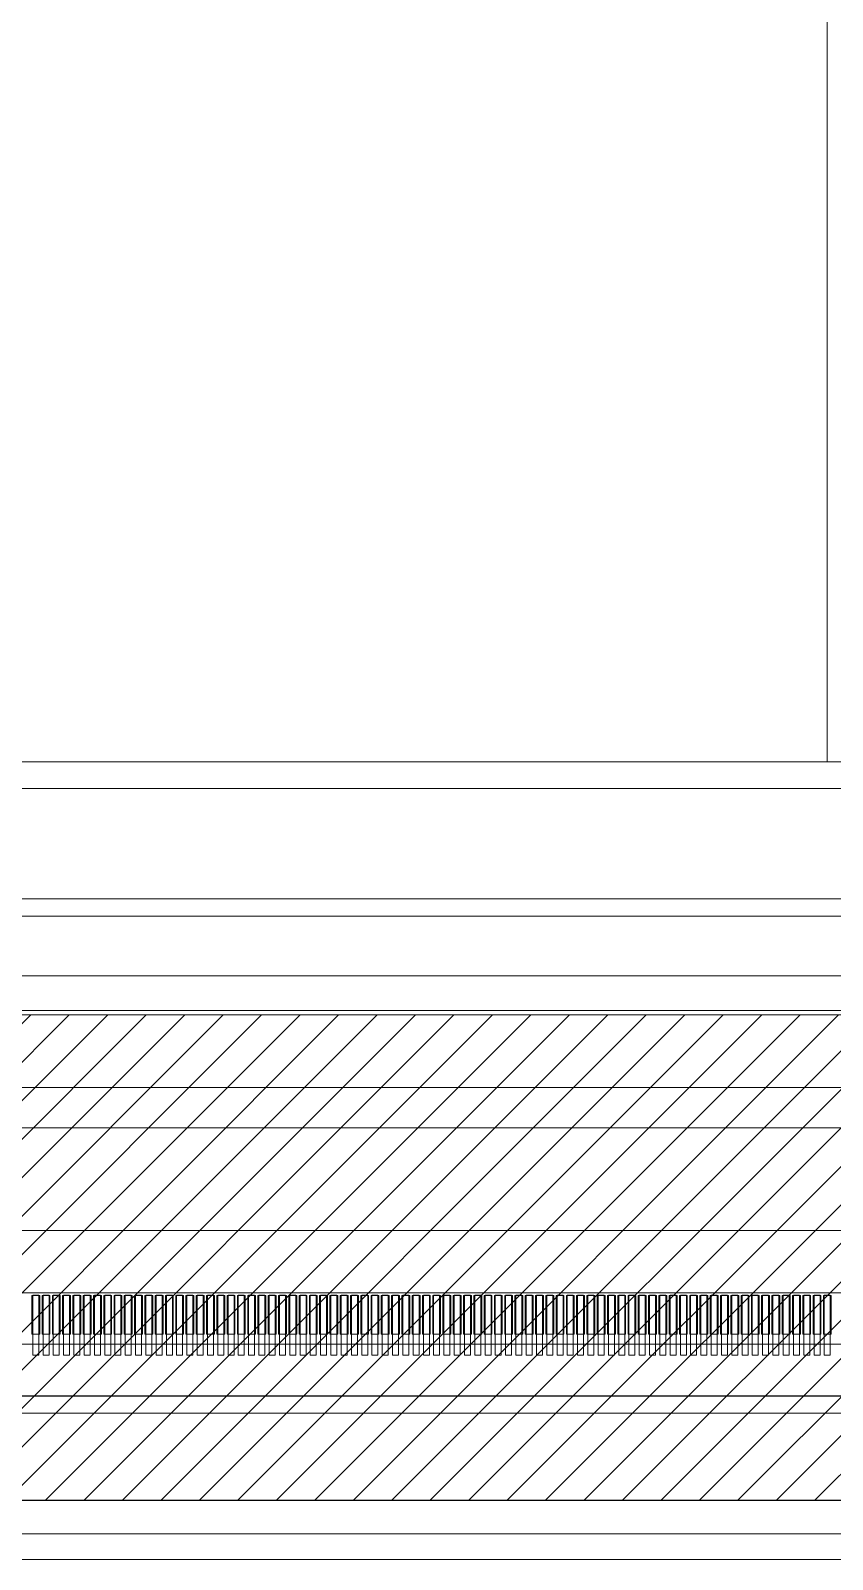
# Model space of a CAD drawing. Header units: millimetres. Extents: x 964 to 1969, y -17351 to -16641.
# Drawn here: x 1346.41 to 1355.77, y -17071.72 to -17053.87 of the extents above; entities that cross this region are included whole.
import ezdxf

# ---------------------------------------------------------------- set-up
doc = ezdxf.new("R2010")
doc.units = ezdxf.units.MM
doc.linetypes.add('CENTER', pattern=[50.8, 31.75, -6.35, 6.35, -6.35])
doc.layers.get('0').update_dxf_attribs({"lineweight": 20})
for name, color, linetype, lineweight in [('aa.drawing', 8, 'Continuous', 100), ('chip_btm.drawing', 9, 'Continuous', 100), ('chip_top.drawing', 3, 'Continuous', 100), ('DIM（标注）', 3, 'Continuous', 9), ('dummy.drawing', 7, 'Continuous', 100), ('epin', 13, 'Continuous', 9), ('GE.drawing', 6, 'Continuous', 100), ('GE_MASK.drawing', 5, 'Continuous', 100), ('L245.P200', 19, 'Continuous', 100), ('胶框', 7, 'Continuous', 18)]:
    doc.layers.add(name, color=color, linetype=linetype, lineweight=lineweight)

# ---------------------------------------------------------------- blocks, each defined once
blk = doc.blocks.new('afwe322323f')
at = {"color": 7}
blk.add_lwpolyline([(171.81, 1148.744), (171.81, 1049.904), (171.31, 1049.904), (171.31, 1046.904), (171.81, 1046.904), (171.81, 1024.904), (171.31, 1024.904), (171.31, 1021.904), (171.81, 1021.904), (171.81, 1002.904), (171.31, 1002.904), (171.31, 999.904), (171.81, 999.904), (171.81, 977.918), (177.49, 977.918), (177.49, 975.864), (182.49, 975.864), (182.49, 977.918), (187.49, 977.918), (187.49, 975.864), (192.49, 975.864), (192.49, 977.918), (289.29, 977.918)], dxfattribs=at)
blk.add_lwpolyline([(309.47, 1197.894), (172.31, 1197.894), (172.31, 978.618), (309.47, 978.618)], close=True, dxfattribs=at)
at = {"layer": '胶框', "lineweight": 0}
for p, q in [((172.31, 978.618), (309.47, 978.618)), ((222.121, 972.813), (259.66, 972.813))]:
    blk.add_line(p, q, dxfattribs=at)
blk = doc.blocks.new('afww2323f2f')
at = {"color": 6}
for p, q in [((1183.18, 119.591), (1145.811, 119.591)), ((1183.151, 119.391), (1145.841, 119.391))]:
    blk.add_line(p, q, dxfattribs=at)
blk = doc.blocks.new('fwe23232f')
at = {"color": 7}
blk.add_line((1060.969, 233.271), (1196.829, 233.271), dxfattribs=at)
blk = doc.blocks.new('*u919')
at = {"color": 2, "lineweight": 5}
for points in [[(-11.725, 0.349), (-11.795, 0.349), (-11.795, -0.351), (-11.725, -0.351)], [(-11.605, 0.349), (-11.675, 0.349), (-11.675, -0.351), (-11.605, -0.351)], [(-11.485, 0.349), (-11.555, 0.349), (-11.555, -0.351), (-11.485, -0.351)], [(-11.365, 0.349), (-11.435, 0.349), (-11.435, -0.351), (-11.365, -0.351)], [(-11.245, 0.349), (-11.315, 0.349), (-11.315, -0.351), (-11.245, -0.351)], [(-11.125, 0.349), (-11.195, 0.349), (-11.195, -0.351), (-11.125, -0.351)], [(-11.005, 0.349), (-11.075, 0.349), (-11.075, -0.351), (-11.005, -0.351)], [(-10.885, 0.349), (-10.955, 0.349), (-10.955, -0.351), (-10.885, -0.351)], [(-10.765, 0.349), (-10.835, 0.349), (-10.835, -0.351), (-10.765, -0.351)], [(-10.645, 0.349), (-10.715, 0.349), (-10.715, -0.351), (-10.645, -0.351)], [(-10.525, 0.349), (-10.595, 0.349), (-10.595, -0.351), (-10.525, -0.351)], [(-10.405, 0.349), (-10.475, 0.349), (-10.475, -0.351), (-10.405, -0.351)], [(-10.285, 0.349), (-10.355, 0.349), (-10.355, -0.351), (-10.285, -0.351)], [(-10.165, 0.349), (-10.235, 0.349), (-10.235, -0.351), (-10.165, -0.351)], [(-10.045, 0.349), (-10.115, 0.349), (-10.115, -0.351), (-10.045, -0.351)], [(-9.925, 0.349), (-9.995, 0.349), (-9.995, -0.351), (-9.925, -0.351)], [(-9.805, 0.349), (-9.875, 0.349), (-9.875, -0.351), (-9.805, -0.351)], [(-9.685, 0.349), (-9.755, 0.349), (-9.755, -0.351), (-9.685, -0.351)], [(-9.565, 0.349), (-9.635, 0.349), (-9.635, -0.351), (-9.565, -0.351)], [(-9.445, 0.349), (-9.515, 0.349), (-9.515, -0.351), (-9.445, -0.351)], [(-9.325, 0.349), (-9.395, 0.349), (-9.395, -0.351), (-9.325, -0.351)], [(-9.205, 0.349), (-9.275, 0.349), (-9.275, -0.351), (-9.205, -0.351)], [(-9.085, 0.349), (-9.155, 0.349), (-9.155, -0.351), (-9.085, -0.351)], [(-8.965, 0.349), (-9.035, 0.349), (-9.035, -0.351), (-8.965, -0.351)], [(-8.845, 0.349), (-8.915, 0.349), (-8.915, -0.351), (-8.845, -0.351)], [(-8.725, 0.349), (-8.795, 0.349), (-8.795, -0.351), (-8.725, -0.351)], [(-8.605, 0.349), (-8.675, 0.349), (-8.675, -0.351), (-8.605, -0.351)], [(-8.485, 0.349), (-8.555, 0.349), (-8.555, -0.351), (-8.485, -0.351)], [(-8.365, 0.349), (-8.435, 0.349), (-8.435, -0.351), (-8.365, -0.351)], [(-8.245, 0.349), (-8.315, 0.349), (-8.315, -0.351), (-8.245, -0.351)], [(-8.125, 0.349), (-8.195, 0.349), (-8.195, -0.351), (-8.125, -0.351)], [(-8.005, 0.349), (-8.075, 0.349), (-8.075, -0.351), (-8.005, -0.351)], [(-7.885, 0.349), (-7.955, 0.349), (-7.955, -0.351), (-7.885, -0.351)], [(-7.765, 0.349), (-7.835, 0.349), (-7.835, -0.351), (-7.765, -0.351)], [(-7.645, 0.349), (-7.715, 0.349), (-7.715, -0.351), (-7.645, -0.351)], [(-7.525, 0.349), (-7.595, 0.349), (-7.595, -0.351), (-7.525, -0.351)], [(-7.405, 0.349), (-7.475, 0.349), (-7.475, -0.351), (-7.405, -0.351)], [(-7.285, 0.349), (-7.355, 0.349), (-7.355, -0.351), (-7.285, -0.351)], [(-7.165, 0.349), (-7.235, 0.349), (-7.235, -0.351), (-7.165, -0.351)], [(-7.045, 0.349), (-7.115, 0.349), (-7.115, -0.351), (-7.045, -0.351)], [(-6.925, 0.349), (-6.995, 0.349), (-6.995, -0.351), (-6.925, -0.351)], [(-6.805, 0.349), (-6.875, 0.349), (-6.875, -0.351), (-6.805, -0.351)], [(-6.685, 0.349), (-6.755, 0.349), (-6.755, -0.351), (-6.685, -0.351)], [(-6.565, 0.349), (-6.635, 0.349), (-6.635, -0.351), (-6.565, -0.351)], [(-6.445, 0.349), (-6.515, 0.349), (-6.515, -0.351), (-6.445, -0.351)], [(-6.325, 0.349), (-6.395, 0.349), (-6.395, -0.351), (-6.325, -0.351)], [(-6.205, 0.349), (-6.275, 0.349), (-6.275, -0.351), (-6.205, -0.351)], [(-6.085, 0.349), (-6.155, 0.349), (-6.155, -0.351), (-6.085, -0.351)], [(-5.965, 0.349), (-6.035, 0.349), (-6.035, -0.351), (-5.965, -0.351)], [(-5.845, 0.349), (-5.915, 0.349), (-5.915, -0.351), (-5.845, -0.351)], [(-5.725, 0.349), (-5.795, 0.349), (-5.795, -0.351), (-5.725, -0.351)], [(-5.605, 0.349), (-5.675, 0.349), (-5.675, -0.351), (-5.605, -0.351)], [(-5.485, 0.349), (-5.555, 0.349), (-5.555, -0.351), (-5.485, -0.351)], [(-5.365, 0.349), (-5.435, 0.349), (-5.435, -0.351), (-5.365, -0.351)], [(-5.245, 0.349), (-5.315, 0.349), (-5.315, -0.351), (-5.245, -0.351)], [(-5.125, 0.349), (-5.195, 0.349), (-5.195, -0.351), (-5.125, -0.351)], [(-5.005, 0.349), (-5.075, 0.349), (-5.075, -0.351), (-5.005, -0.351)], [(-4.885, 0.349), (-4.955, 0.349), (-4.955, -0.351), (-4.885, -0.351)], [(-4.765, 0.349), (-4.835, 0.349), (-4.835, -0.351), (-4.765, -0.351)], [(-4.645, 0.349), (-4.715, 0.349), (-4.715, -0.351), (-4.645, -0.351)], [(-4.525, 0.349), (-4.595, 0.349), (-4.595, -0.351), (-4.525, -0.351)], [(-4.405, 0.349), (-4.475, 0.349), (-4.475, -0.351), (-4.405, -0.351)], [(-4.285, 0.349), (-4.355, 0.349), (-4.355, -0.351), (-4.285, -0.351)], [(-4.165, 0.349), (-4.235, 0.349), (-4.235, -0.351), (-4.165, -0.351)], [(-4.045, 0.349), (-4.115, 0.349), (-4.115, -0.351), (-4.045, -0.351)], [(-3.925, 0.349), (-3.995, 0.349), (-3.995, -0.351), (-3.925, -0.351)], [(-3.805, 0.349), (-3.875, 0.349), (-3.875, -0.351), (-3.805, -0.351)], [(-3.685, 0.349), (-3.755, 0.349), (-3.755, -0.351), (-3.685, -0.351)], [(-3.565, 0.349), (-3.635, 0.349), (-3.635, -0.351), (-3.565, -0.351)], [(-3.445, 0.349), (-3.515, 0.349), (-3.515, -0.351), (-3.445, -0.351)], [(-3.325, 0.349), (-3.395, 0.349), (-3.395, -0.351), (-3.325, -0.351)], [(-3.205, 0.349), (-3.275, 0.349), (-3.275, -0.351), (-3.205, -0.351)], [(-3.085, 0.349), (-3.155, 0.349), (-3.155, -0.351), (-3.085, -0.351)], [(-2.965, 0.349), (-3.035, 0.349), (-3.035, -0.351), (-2.965, -0.351)], [(-2.845, 0.349), (-2.915, 0.349), (-2.915, -0.351), (-2.845, -0.351)], [(-2.725, 0.349), (-2.795, 0.349), (-2.795, -0.351), (-2.725, -0.351)], [(-2.605, 0.349), (-2.675, 0.349), (-2.675, -0.351), (-2.605, -0.351)], [(-2.485, 0.349), (-2.555, 0.349), (-2.555, -0.351), (-2.485, -0.351)]]:
    blk.add_lwpolyline(points, close=True, dxfattribs=at)

msp = doc.modelspace()

# ---------------------------------------------------------------- hatches: boundary and pattern name
at = {"lineweight": 5}
h = msp.add_hatch(dxfattribs=at)
h.set_pattern_fill('ANSI31', color=5, scale=0.1)
h.set_pattern_definition([(45, (-476.60505, -815.6198), (-0.224506403, 0.224506403), [])])
h.paths.add_polyline_path([(1425.893, -16843.234), (1285.533, -16843.234), (1285.533, -17070.194), (1319.751, -17070.194), (1320.586, -17071.029), (1372.837, -17071.029), (1373.672, -17070.194), (1425.893, -17070.194)])
h.paths.add_polyline_path([(1287.163, -17065.364), (1287.163, -16844.864), (1424.263, -16844.864), (1424.263, -17065.364)], flags=16)

# ---------------------------------------------------------------- linework, layer by layer
at = {"color": 8}
msp.add_lwpolyline([(1286.713, -17071.722), (1424.713, -17071.722, 0.414214), (1429.713, -17066.722), (1429.713, -16841.522, 0.414214), (1424.713, -16836.522), (1286.713, -16836.522, 0.414214), (1281.713, -16841.522), (1281.713, -17066.722, 0.414214)], format="xyb", close=True, dxfattribs=at)
at = {"color": 7, "true_color": 0xffffff}
msp.add_lwpolyline([(1429.413, -16842.852), (1429.413, -16841.522, 0.414214), (1424.713, -16836.822), (1286.713, -16836.822, 0.414214), (1282.013, -16841.522), (1282.013, -17066.722, 0.414214), (1286.713, -17071.422), (1424.713, -17071.422, 0.414214), (1429.413, -17066.722), (1429.413, -16848.852, -0.414214), (1429.913, -16848.352), (1433.913, -16848.352, 0.414214), (1434.413, -16847.852), (1434.413, -16843.852, 0.414214), (1433.913, -16843.352), (1429.913, -16843.352, -0.414214)], format="xyb", close=True, dxfattribs=at)
at = {"color": 5, "lineweight": 5}
msp.add_lwpolyline([(1319.751, -17070.194), (1285.533, -17070.194), (1285.533, -16843.234), (1425.893, -16843.234), (1425.893, -17070.194), (1373.672, -17070.194), (1372.837, -17071.029), (1320.586, -17071.029), (1319.751, -17070.194)], dxfattribs=at)
msp.add_lwpolyline([(1287.163, -16844.864), (1424.263, -16844.864), (1424.263, -17065.364), (1287.163, -17065.364)], close=True, dxfattribs=at)
at = {"color": 2, "lineweight": 5}
msp.add_lwpolyline([(1287.213, -16844.914), (1424.213, -16844.914), (1424.213, -17065.314), (1287.213, -17065.314)], close=True, dxfattribs=at)
at = {"color": 251, "true_color": 0x636466}
msp.add_lwpolyline([(1287.713, -17062.722), (1423.713, -17062.722), (1423.713, -16845.522), (1287.713, -16845.522)], close=True, dxfattribs=at)
at = {"color": 30, "lineweight": 5}
msp.add_lwpolyline([(1338.748, -17071.034), (1372.678, -17071.034, 0.414214), (1372.978, -17070.734), (1372.978, -17068.81, 0.414214), (1372.778, -17068.61), (1338.648, -17068.61, 0.414214), (1338.448, -17068.81), (1338.448, -17070.734, 0.414214)], format="xyb", close=True, dxfattribs=at)
at = {"layer": 'aa.drawing', "color": 1, "linetype": 'CENTER', "lineweight": 5, "ltscale": 0.54144}
msp.add_line((1355.713, -17062.41), (1355.713, -16845.834), dxfattribs=at)
at = {"layer": 'aa.drawing', "color": 1, "linetype": 'Continuous', "lineweight": 5}
msp.add_lwpolyline([(1288.033, -17062.41), (1423.393, -17062.41), (1423.393, -16845.834), (1288.033, -16845.834)], close=True, dxfattribs=at)
at = {"layer": 'chip_btm.drawing', "color": 4, "linetype": 'Continuous', "lineweight": 5}
msp.add_lwpolyline([(1286.233, -17069.21), (1425.193, -17069.21), (1425.193, -16844.034), (1286.233, -16844.034)], close=True, dxfattribs=at)
at = {"layer": 'chip_top.drawing', "color": 125, "linetype": 'Continuous', "lineweight": 5}
msp.add_lwpolyline([(1286.233, -17066.21), (1425.193, -17066.21), (1425.193, -16844.034), (1286.233, -16844.034)], close=True, dxfattribs=at)
msp.add_lwpolyline([(1286.233, -17066.21), (1425.193, -17066.21), (1425.193, -16844.034), (1286.233, -16844.034)], close=True, dxfattribs=at)
at = {"layer": 'chip_top.drawing', "color": 4, "linetype": 'Continuous', "lineweight": 5}
msp.add_lwpolyline([(1286.233, -17066.21), (1425.193, -17066.21), (1425.193, -16844.034), (1286.233, -16844.034)], close=True, dxfattribs=at)
at = {"layer": 'dummy.drawing', "color": 2, "linetype": 'Continuous', "lineweight": 5}
for points in [[(1346.428, -17069.09), (1346.518, -17069.09), (1346.518, -17068.64), (1346.428, -17068.64)], [(1346.548, -17069.09), (1346.638, -17069.09), (1346.638, -17068.64), (1346.548, -17068.64)], [(1346.668, -17069.09), (1346.758, -17069.09), (1346.758, -17068.64), (1346.668, -17068.64)], [(1346.788, -17069.09), (1346.878, -17069.09), (1346.878, -17068.64), (1346.788, -17068.64)], [(1346.908, -17069.09), (1346.998, -17069.09), (1346.998, -17068.64), (1346.908, -17068.64)], [(1347.028, -17069.09), (1347.118, -17069.09), (1347.118, -17068.64), (1347.028, -17068.64)], [(1347.148, -17069.09), (1347.238, -17069.09), (1347.238, -17068.64), (1347.148, -17068.64)], [(1347.268, -17069.09), (1347.358, -17069.09), (1347.358, -17068.64), (1347.268, -17068.64)], [(1347.388, -17069.09), (1347.478, -17069.09), (1347.478, -17068.64), (1347.388, -17068.64)], [(1347.508, -17069.09), (1347.598, -17069.09), (1347.598, -17068.64), (1347.508, -17068.64)], [(1347.628, -17069.09), (1347.718, -17069.09), (1347.718, -17068.64), (1347.628, -17068.64)], [(1347.748, -17069.09), (1347.838, -17069.09), (1347.838, -17068.64), (1347.748, -17068.64)], [(1347.868, -17069.09), (1347.958, -17069.09), (1347.958, -17068.64), (1347.868, -17068.64)], [(1347.988, -17069.09), (1348.078, -17069.09), (1348.078, -17068.64), (1347.988, -17068.64)], [(1348.108, -17069.09), (1348.198, -17069.09), (1348.198, -17068.64), (1348.108, -17068.64)], [(1348.228, -17069.09), (1348.318, -17069.09), (1348.318, -17068.64), (1348.228, -17068.64)], [(1348.348, -17069.09), (1348.438, -17069.09), (1348.438, -17068.64), (1348.348, -17068.64)], [(1348.468, -17069.09), (1348.558, -17069.09), (1348.558, -17068.64), (1348.468, -17068.64)], [(1348.588, -17069.09), (1348.678, -17069.09), (1348.678, -17068.64), (1348.588, -17068.64)], [(1348.708, -17069.09), (1348.798, -17069.09), (1348.798, -17068.64), (1348.708, -17068.64)], [(1348.828, -17069.09), (1348.918, -17069.09), (1348.918, -17068.64), (1348.828, -17068.64)], [(1348.948, -17069.09), (1349.038, -17069.09), (1349.038, -17068.64), (1348.948, -17068.64)], [(1349.068, -17069.09), (1349.158, -17069.09), (1349.158, -17068.64), (1349.068, -17068.64)], [(1349.188, -17069.09), (1349.278, -17069.09), (1349.278, -17068.64), (1349.188, -17068.64)], [(1349.308, -17069.09), (1349.398, -17069.09), (1349.398, -17068.64), (1349.308, -17068.64)], [(1349.428, -17069.09), (1349.518, -17069.09), (1349.518, -17068.64), (1349.428, -17068.64)], [(1349.548, -17069.09), (1349.638, -17069.09), (1349.638, -17068.64), (1349.548, -17068.64)], [(1349.668, -17069.09), (1349.758, -17069.09), (1349.758, -17068.64), (1349.668, -17068.64)], [(1349.788, -17069.09), (1349.878, -17069.09), (1349.878, -17068.64), (1349.788, -17068.64)], [(1349.908, -17069.09), (1349.998, -17069.09), (1349.998, -17068.64), (1349.908, -17068.64)], [(1350.028, -17069.09), (1350.118, -17069.09), (1350.118, -17068.64), (1350.028, -17068.64)], [(1350.148, -17069.09), (1350.238, -17069.09), (1350.238, -17068.64), (1350.148, -17068.64)], [(1350.268, -17069.09), (1350.358, -17069.09), (1350.358, -17068.64), (1350.268, -17068.64)], [(1350.388, -17069.09), (1350.478, -17069.09), (1350.478, -17068.64), (1350.388, -17068.64)], [(1350.508, -17069.09), (1350.598, -17069.09), (1350.598, -17068.64), (1350.508, -17068.64)], [(1350.628, -17069.09), (1350.718, -17069.09), (1350.718, -17068.64), (1350.628, -17068.64)], [(1350.748, -17069.09), (1350.838, -17069.09), (1350.838, -17068.64), (1350.748, -17068.64)], [(1350.868, -17069.09), (1350.958, -17069.09), (1350.958, -17068.64), (1350.868, -17068.64)], [(1350.988, -17069.09), (1351.078, -17069.09), (1351.078, -17068.64), (1350.988, -17068.64)], [(1351.108, -17069.09), (1351.198, -17069.09), (1351.198, -17068.64), (1351.108, -17068.64)], [(1351.228, -17069.09), (1351.318, -17069.09), (1351.318, -17068.64), (1351.228, -17068.64)], [(1351.348, -17069.09), (1351.438, -17069.09), (1351.438, -17068.64), (1351.348, -17068.64)], [(1351.468, -17069.09), (1351.558, -17069.09), (1351.558, -17068.64), (1351.468, -17068.64)], [(1351.588, -17069.09), (1351.678, -17069.09), (1351.678, -17068.64), (1351.588, -17068.64)], [(1351.708, -17069.09), (1351.798, -17069.09), (1351.798, -17068.64), (1351.708, -17068.64)], [(1351.828, -17069.09), (1351.918, -17069.09), (1351.918, -17068.64), (1351.828, -17068.64)], [(1351.948, -17069.09), (1352.038, -17069.09), (1352.038, -17068.64), (1351.948, -17068.64)], [(1352.068, -17069.09), (1352.158, -17069.09), (1352.158, -17068.64), (1352.068, -17068.64)], [(1352.188, -17069.09), (1352.278, -17069.09), (1352.278, -17068.64), (1352.188, -17068.64)], [(1352.308, -17069.09), (1352.398, -17069.09), (1352.398, -17068.64), (1352.308, -17068.64)], [(1352.428, -17069.09), (1352.518, -17069.09), (1352.518, -17068.64), (1352.428, -17068.64)], [(1352.548, -17069.09), (1352.638, -17069.09), (1352.638, -17068.64), (1352.548, -17068.64)], [(1352.668, -17069.09), (1352.758, -17069.09), (1352.758, -17068.64), (1352.668, -17068.64)], [(1352.788, -17069.09), (1352.878, -17069.09), (1352.878, -17068.64), (1352.788, -17068.64)], [(1352.908, -17069.09), (1352.998, -17069.09), (1352.998, -17068.64), (1352.908, -17068.64)], [(1353.028, -17069.09), (1353.118, -17069.09), (1353.118, -17068.64), (1353.028, -17068.64)], [(1353.148, -17069.09), (1353.238, -17069.09), (1353.238, -17068.64), (1353.148, -17068.64)], [(1353.268, -17069.09), (1353.358, -17069.09), (1353.358, -17068.64), (1353.268, -17068.64)], [(1353.388, -17069.09), (1353.478, -17069.09), (1353.478, -17068.64), (1353.388, -17068.64)], [(1353.508, -17069.09), (1353.598, -17069.09), (1353.598, -17068.64), (1353.508, -17068.64)], [(1353.628, -17069.09), (1353.718, -17069.09), (1353.718, -17068.64), (1353.628, -17068.64)], [(1353.748, -17069.09), (1353.838, -17069.09), (1353.838, -17068.64), (1353.748, -17068.64)], [(1353.868, -17069.09), (1353.958, -17069.09), (1353.958, -17068.64), (1353.868, -17068.64)], [(1353.988, -17069.09), (1354.078, -17069.09), (1354.078, -17068.64), (1353.988, -17068.64)], [(1354.108, -17069.09), (1354.198, -17069.09), (1354.198, -17068.64), (1354.108, -17068.64)], [(1354.228, -17069.09), (1354.318, -17069.09), (1354.318, -17068.64), (1354.228, -17068.64)], [(1354.348, -17069.09), (1354.438, -17069.09), (1354.438, -17068.64), (1354.348, -17068.64)], [(1354.468, -17069.09), (1354.558, -17069.09), (1354.558, -17068.64), (1354.468, -17068.64)], [(1354.588, -17069.09), (1354.678, -17069.09), (1354.678, -17068.64), (1354.588, -17068.64)], [(1354.708, -17069.09), (1354.798, -17069.09), (1354.798, -17068.64), (1354.708, -17068.64)], [(1354.828, -17069.09), (1354.918, -17069.09), (1354.918, -17068.64), (1354.828, -17068.64)], [(1354.948, -17069.09), (1355.038, -17069.09), (1355.038, -17068.64), (1354.948, -17068.64)], [(1355.068, -17069.09), (1355.158, -17069.09), (1355.158, -17068.64), (1355.068, -17068.64)], [(1355.188, -17069.09), (1355.278, -17069.09), (1355.278, -17068.64), (1355.188, -17068.64)], [(1355.308, -17069.09), (1355.398, -17069.09), (1355.398, -17068.64), (1355.308, -17068.64)], [(1355.428, -17069.09), (1355.518, -17069.09), (1355.518, -17068.64), (1355.428, -17068.64)], [(1355.548, -17069.09), (1355.638, -17069.09), (1355.638, -17068.64), (1355.548, -17068.64)], [(1355.668, -17069.09), (1355.758, -17069.09), (1355.758, -17068.64), (1355.668, -17068.64)]]:
    msp.add_lwpolyline(points, close=True, dxfattribs=at)
at = {"layer": 'epin', "color": 3, "lineweight": 5}
msp.add_lwpolyline([(1339.248, -17071.064), (1339.248, -17070.31, -0.414214), (1339.748, -17069.81), (1371.678, -17069.81, -0.414214), (1372.178, -17070.31), (1372.178, -17071.034)], format="xyb", dxfattribs=at)
at = {"layer": 'GE.drawing', "color": 2, "linetype": 'Continuous', "lineweight": 5}
for points in [[(1346.516, -17069.09), (1346.518, -17069.088), (1346.518, -17068.642), (1346.516, -17068.64), (1346.43, -17068.64), (1346.428, -17068.642), (1346.428, -17069.088), (1346.43, -17069.09)], [(1346.636, -17069.09), (1346.638, -17069.088), (1346.638, -17068.642), (1346.636, -17068.64), (1346.55, -17068.64), (1346.548, -17068.642), (1346.548, -17069.088), (1346.55, -17069.09)], [(1346.756, -17069.09), (1346.758, -17069.088), (1346.758, -17068.642), (1346.756, -17068.64), (1346.67, -17068.64), (1346.668, -17068.642), (1346.668, -17069.088), (1346.67, -17069.09)], [(1346.876, -17069.09), (1346.878, -17069.088), (1346.878, -17068.642), (1346.876, -17068.64), (1346.79, -17068.64), (1346.788, -17068.642), (1346.788, -17069.088), (1346.79, -17069.09)], [(1346.996, -17069.09), (1346.998, -17069.088), (1346.998, -17068.642), (1346.996, -17068.64), (1346.91, -17068.64), (1346.908, -17068.642), (1346.908, -17069.088), (1346.91, -17069.09)], [(1347.116, -17069.09), (1347.118, -17069.088), (1347.118, -17068.642), (1347.116, -17068.64), (1347.03, -17068.64), (1347.028, -17068.642), (1347.028, -17069.088), (1347.03, -17069.09)], [(1347.236, -17069.09), (1347.238, -17069.088), (1347.238, -17068.642), (1347.236, -17068.64), (1347.15, -17068.64), (1347.148, -17068.642), (1347.148, -17069.088), (1347.15, -17069.09)], [(1347.356, -17069.09), (1347.358, -17069.088), (1347.358, -17068.642), (1347.356, -17068.64), (1347.27, -17068.64), (1347.268, -17068.642), (1347.268, -17069.088), (1347.27, -17069.09)], [(1347.476, -17069.09), (1347.478, -17069.088), (1347.478, -17068.642), (1347.476, -17068.64), (1347.39, -17068.64), (1347.388, -17068.642), (1347.388, -17069.088), (1347.39, -17069.09)], [(1347.596, -17069.09), (1347.598, -17069.088), (1347.598, -17068.642), (1347.596, -17068.64), (1347.51, -17068.64), (1347.508, -17068.642), (1347.508, -17069.088), (1347.51, -17069.09)], [(1347.716, -17069.09), (1347.718, -17069.088), (1347.718, -17068.642), (1347.716, -17068.64), (1347.63, -17068.64), (1347.628, -17068.642), (1347.628, -17069.088), (1347.63, -17069.09)], [(1347.836, -17069.09), (1347.838, -17069.088), (1347.838, -17068.642), (1347.836, -17068.64), (1347.75, -17068.64), (1347.748, -17068.642), (1347.748, -17069.088), (1347.75, -17069.09)], [(1347.956, -17069.09), (1347.958, -17069.088), (1347.958, -17068.642), (1347.956, -17068.64), (1347.87, -17068.64), (1347.868, -17068.642), (1347.868, -17069.088), (1347.87, -17069.09)], [(1348.076, -17069.09), (1348.078, -17069.088), (1348.078, -17068.642), (1348.076, -17068.64), (1347.99, -17068.64), (1347.988, -17068.642), (1347.988, -17069.088), (1347.99, -17069.09)], [(1348.196, -17069.09), (1348.198, -17069.088), (1348.198, -17068.642), (1348.196, -17068.64), (1348.11, -17068.64), (1348.108, -17068.642), (1348.108, -17069.088), (1348.11, -17069.09)], [(1348.316, -17069.09), (1348.318, -17069.088), (1348.318, -17068.642), (1348.316, -17068.64), (1348.23, -17068.64), (1348.228, -17068.642), (1348.228, -17069.088), (1348.23, -17069.09)], [(1348.436, -17069.09), (1348.438, -17069.088), (1348.438, -17068.642), (1348.436, -17068.64), (1348.35, -17068.64), (1348.348, -17068.642), (1348.348, -17069.088), (1348.35, -17069.09)], [(1348.556, -17069.09), (1348.558, -17069.088), (1348.558, -17068.642), (1348.556, -17068.64), (1348.47, -17068.64), (1348.468, -17068.642), (1348.468, -17069.088), (1348.47, -17069.09)], [(1348.676, -17069.09), (1348.678, -17069.088), (1348.678, -17068.642), (1348.676, -17068.64), (1348.59, -17068.64), (1348.588, -17068.642), (1348.588, -17069.088), (1348.59, -17069.09)], [(1348.796, -17069.09), (1348.798, -17069.088), (1348.798, -17068.642), (1348.796, -17068.64), (1348.71, -17068.64), (1348.708, -17068.642), (1348.708, -17069.088), (1348.71, -17069.09)], [(1348.916, -17069.09), (1348.918, -17069.088), (1348.918, -17068.642), (1348.916, -17068.64), (1348.83, -17068.64), (1348.828, -17068.642), (1348.828, -17069.088), (1348.83, -17069.09)], [(1349.036, -17069.09), (1349.038, -17069.088), (1349.038, -17068.642), (1349.036, -17068.64), (1348.95, -17068.64), (1348.948, -17068.642), (1348.948, -17069.088), (1348.95, -17069.09)], [(1349.156, -17069.09), (1349.158, -17069.088), (1349.158, -17068.642), (1349.156, -17068.64), (1349.07, -17068.64), (1349.068, -17068.642), (1349.068, -17069.088), (1349.07, -17069.09)], [(1349.276, -17069.09), (1349.278, -17069.088), (1349.278, -17068.642), (1349.276, -17068.64), (1349.19, -17068.64), (1349.188, -17068.642), (1349.188, -17069.088), (1349.19, -17069.09)], [(1349.396, -17069.09), (1349.398, -17069.088), (1349.398, -17068.642), (1349.396, -17068.64), (1349.31, -17068.64), (1349.308, -17068.642), (1349.308, -17069.088), (1349.31, -17069.09)], [(1349.516, -17069.09), (1349.518, -17069.088), (1349.518, -17068.642), (1349.516, -17068.64), (1349.43, -17068.64), (1349.428, -17068.642), (1349.428, -17069.088), (1349.43, -17069.09)], [(1349.636, -17069.09), (1349.638, -17069.088), (1349.638, -17068.642), (1349.636, -17068.64), (1349.55, -17068.64), (1349.548, -17068.642), (1349.548, -17069.088), (1349.55, -17069.09)], [(1349.756, -17069.09), (1349.758, -17069.088), (1349.758, -17068.642), (1349.756, -17068.64), (1349.67, -17068.64), (1349.668, -17068.642), (1349.668, -17069.088), (1349.67, -17069.09)], [(1349.876, -17069.09), (1349.878, -17069.088), (1349.878, -17068.642), (1349.876, -17068.64), (1349.79, -17068.64), (1349.788, -17068.642), (1349.788, -17069.088), (1349.79, -17069.09)], [(1349.996, -17069.09), (1349.998, -17069.088), (1349.998, -17068.642), (1349.996, -17068.64), (1349.91, -17068.64), (1349.908, -17068.642), (1349.908, -17069.088), (1349.91, -17069.09)], [(1350.116, -17069.09), (1350.118, -17069.088), (1350.118, -17068.642), (1350.116, -17068.64), (1350.03, -17068.64), (1350.028, -17068.642), (1350.028, -17069.088), (1350.03, -17069.09)], [(1350.236, -17069.09), (1350.238, -17069.088), (1350.238, -17068.642), (1350.236, -17068.64), (1350.15, -17068.64), (1350.148, -17068.642), (1350.148, -17069.088), (1350.15, -17069.09)], [(1350.356, -17069.09), (1350.358, -17069.088), (1350.358, -17068.642), (1350.356, -17068.64), (1350.27, -17068.64), (1350.268, -17068.642), (1350.268, -17069.088), (1350.27, -17069.09)], [(1350.476, -17069.09), (1350.478, -17069.088), (1350.478, -17068.642), (1350.476, -17068.64), (1350.39, -17068.64), (1350.388, -17068.642), (1350.388, -17069.088), (1350.39, -17069.09)], [(1350.596, -17069.09), (1350.598, -17069.088), (1350.598, -17068.642), (1350.596, -17068.64), (1350.51, -17068.64), (1350.508, -17068.642), (1350.508, -17069.088), (1350.51, -17069.09)], [(1350.716, -17069.09), (1350.718, -17069.088), (1350.718, -17068.642), (1350.716, -17068.64), (1350.63, -17068.64), (1350.628, -17068.642), (1350.628, -17069.088), (1350.63, -17069.09)], [(1350.836, -17069.09), (1350.838, -17069.088), (1350.838, -17068.642), (1350.836, -17068.64), (1350.75, -17068.64), (1350.748, -17068.642), (1350.748, -17069.088), (1350.75, -17069.09)], [(1350.956, -17069.09), (1350.958, -17069.088), (1350.958, -17068.642), (1350.956, -17068.64), (1350.87, -17068.64), (1350.868, -17068.642), (1350.868, -17069.088), (1350.87, -17069.09)], [(1351.076, -17069.09), (1351.078, -17069.088), (1351.078, -17068.642), (1351.076, -17068.64), (1350.99, -17068.64), (1350.988, -17068.642), (1350.988, -17069.088), (1350.99, -17069.09)], [(1351.196, -17069.09), (1351.198, -17069.088), (1351.198, -17068.642), (1351.196, -17068.64), (1351.11, -17068.64), (1351.108, -17068.642), (1351.108, -17069.088), (1351.11, -17069.09)], [(1351.316, -17069.09), (1351.318, -17069.088), (1351.318, -17068.642), (1351.316, -17068.64), (1351.23, -17068.64), (1351.228, -17068.642), (1351.228, -17069.088), (1351.23, -17069.09)], [(1351.436, -17069.09), (1351.438, -17069.088), (1351.438, -17068.642), (1351.436, -17068.64), (1351.35, -17068.64), (1351.348, -17068.642), (1351.348, -17069.088), (1351.35, -17069.09)], [(1351.556, -17069.09), (1351.558, -17069.088), (1351.558, -17068.642), (1351.556, -17068.64), (1351.47, -17068.64), (1351.468, -17068.642), (1351.468, -17069.088), (1351.47, -17069.09)], [(1351.676, -17069.09), (1351.678, -17069.088), (1351.678, -17068.642), (1351.676, -17068.64), (1351.59, -17068.64), (1351.588, -17068.642), (1351.588, -17069.088), (1351.59, -17069.09)], [(1351.796, -17069.09), (1351.798, -17069.088), (1351.798, -17068.642), (1351.796, -17068.64), (1351.71, -17068.64), (1351.708, -17068.642), (1351.708, -17069.088), (1351.71, -17069.09)], [(1351.916, -17069.09), (1351.918, -17069.088), (1351.918, -17068.642), (1351.916, -17068.64), (1351.83, -17068.64), (1351.828, -17068.642), (1351.828, -17069.088), (1351.83, -17069.09)], [(1352.036, -17069.09), (1352.038, -17069.088), (1352.038, -17068.642), (1352.036, -17068.64), (1351.95, -17068.64), (1351.948, -17068.642), (1351.948, -17069.088), (1351.95, -17069.09)], [(1352.156, -17069.09), (1352.158, -17069.088), (1352.158, -17068.642), (1352.156, -17068.64), (1352.07, -17068.64), (1352.068, -17068.642), (1352.068, -17069.088), (1352.07, -17069.09)], [(1352.276, -17069.09), (1352.278, -17069.088), (1352.278, -17068.642), (1352.276, -17068.64), (1352.19, -17068.64), (1352.188, -17068.642), (1352.188, -17069.088), (1352.19, -17069.09)], [(1352.396, -17069.09), (1352.398, -17069.088), (1352.398, -17068.642), (1352.396, -17068.64), (1352.31, -17068.64), (1352.308, -17068.642), (1352.308, -17069.088), (1352.31, -17069.09)], [(1352.516, -17069.09), (1352.518, -17069.088), (1352.518, -17068.642), (1352.516, -17068.64), (1352.43, -17068.64), (1352.428, -17068.642), (1352.428, -17069.088), (1352.43, -17069.09)], [(1352.636, -17069.09), (1352.638, -17069.088), (1352.638, -17068.642), (1352.636, -17068.64), (1352.55, -17068.64), (1352.548, -17068.642), (1352.548, -17069.088), (1352.55, -17069.09)], [(1352.756, -17069.09), (1352.758, -17069.088), (1352.758, -17068.642), (1352.756, -17068.64), (1352.67, -17068.64), (1352.668, -17068.642), (1352.668, -17069.088), (1352.67, -17069.09)], [(1352.876, -17069.09), (1352.878, -17069.088), (1352.878, -17068.642), (1352.876, -17068.64), (1352.79, -17068.64), (1352.788, -17068.642), (1352.788, -17069.088), (1352.79, -17069.09)], [(1352.996, -17069.09), (1352.998, -17069.088), (1352.998, -17068.642), (1352.996, -17068.64), (1352.91, -17068.64), (1352.908, -17068.642), (1352.908, -17069.088), (1352.91, -17069.09)], [(1353.116, -17069.09), (1353.118, -17069.088), (1353.118, -17068.642), (1353.116, -17068.64), (1353.03, -17068.64), (1353.028, -17068.642), (1353.028, -17069.088), (1353.03, -17069.09)], [(1353.236, -17069.09), (1353.238, -17069.088), (1353.238, -17068.642), (1353.236, -17068.64), (1353.15, -17068.64), (1353.148, -17068.642), (1353.148, -17069.088), (1353.15, -17069.09)], [(1353.356, -17069.09), (1353.358, -17069.088), (1353.358, -17068.642), (1353.356, -17068.64), (1353.27, -17068.64), (1353.268, -17068.642), (1353.268, -17069.088), (1353.27, -17069.09)], [(1353.476, -17069.09), (1353.478, -17069.088), (1353.478, -17068.642), (1353.476, -17068.64), (1353.39, -17068.64), (1353.388, -17068.642), (1353.388, -17069.088), (1353.39, -17069.09)], [(1353.596, -17069.09), (1353.598, -17069.088), (1353.598, -17068.642), (1353.596, -17068.64), (1353.51, -17068.64), (1353.508, -17068.642), (1353.508, -17069.088), (1353.51, -17069.09)], [(1353.716, -17069.09), (1353.718, -17069.088), (1353.718, -17068.642), (1353.716, -17068.64), (1353.63, -17068.64), (1353.628, -17068.642), (1353.628, -17069.088), (1353.63, -17069.09)], [(1353.836, -17069.09), (1353.838, -17069.088), (1353.838, -17068.642), (1353.836, -17068.64), (1353.75, -17068.64), (1353.748, -17068.642), (1353.748, -17069.088), (1353.75, -17069.09)], [(1353.956, -17069.09), (1353.958, -17069.088), (1353.958, -17068.642), (1353.956, -17068.64), (1353.87, -17068.64), (1353.868, -17068.642), (1353.868, -17069.088), (1353.87, -17069.09)], [(1354.076, -17069.09), (1354.078, -17069.088), (1354.078, -17068.642), (1354.076, -17068.64), (1353.99, -17068.64), (1353.988, -17068.642), (1353.988, -17069.088), (1353.99, -17069.09)], [(1354.196, -17069.09), (1354.198, -17069.088), (1354.198, -17068.642), (1354.196, -17068.64), (1354.11, -17068.64), (1354.108, -17068.642), (1354.108, -17069.088), (1354.11, -17069.09)], [(1354.316, -17069.09), (1354.318, -17069.088), (1354.318, -17068.642), (1354.316, -17068.64), (1354.23, -17068.64), (1354.228, -17068.642), (1354.228, -17069.088), (1354.23, -17069.09)], [(1354.436, -17069.09), (1354.438, -17069.088), (1354.438, -17068.642), (1354.436, -17068.64), (1354.35, -17068.64), (1354.348, -17068.642), (1354.348, -17069.088), (1354.35, -17069.09)], [(1354.556, -17069.09), (1354.558, -17069.088), (1354.558, -17068.642), (1354.556, -17068.64), (1354.47, -17068.64), (1354.468, -17068.642), (1354.468, -17069.088), (1354.47, -17069.09)], [(1354.676, -17069.09), (1354.678, -17069.088), (1354.678, -17068.642), (1354.676, -17068.64), (1354.59, -17068.64), (1354.588, -17068.642), (1354.588, -17069.088), (1354.59, -17069.09)], [(1354.796, -17069.09), (1354.798, -17069.088), (1354.798, -17068.642), (1354.796, -17068.64), (1354.71, -17068.64), (1354.708, -17068.642), (1354.708, -17069.088), (1354.71, -17069.09)], [(1354.916, -17069.09), (1354.918, -17069.088), (1354.918, -17068.642), (1354.916, -17068.64), (1354.83, -17068.64), (1354.828, -17068.642), (1354.828, -17069.088), (1354.83, -17069.09)], [(1355.036, -17069.09), (1355.038, -17069.088), (1355.038, -17068.642), (1355.036, -17068.64), (1354.95, -17068.64), (1354.948, -17068.642), (1354.948, -17069.088), (1354.95, -17069.09)], [(1355.156, -17069.09), (1355.158, -17069.088), (1355.158, -17068.642), (1355.156, -17068.64), (1355.07, -17068.64), (1355.068, -17068.642), (1355.068, -17069.088), (1355.07, -17069.09)], [(1355.276, -17069.09), (1355.278, -17069.088), (1355.278, -17068.642), (1355.276, -17068.64), (1355.19, -17068.64), (1355.188, -17068.642), (1355.188, -17069.088), (1355.19, -17069.09)], [(1355.396, -17069.09), (1355.398, -17069.088), (1355.398, -17068.642), (1355.396, -17068.64), (1355.31, -17068.64), (1355.308, -17068.642), (1355.308, -17069.088), (1355.31, -17069.09)], [(1355.516, -17069.09), (1355.518, -17069.088), (1355.518, -17068.642), (1355.516, -17068.64), (1355.43, -17068.64), (1355.428, -17068.642), (1355.428, -17069.088), (1355.43, -17069.09)], [(1355.636, -17069.09), (1355.638, -17069.088), (1355.638, -17068.642), (1355.636, -17068.64), (1355.55, -17068.64), (1355.548, -17068.642), (1355.548, -17069.088), (1355.55, -17069.09)], [(1355.756, -17069.09), (1355.758, -17069.088), (1355.758, -17068.642), (1355.756, -17068.64), (1355.67, -17068.64), (1355.668, -17068.642), (1355.668, -17069.088), (1355.67, -17069.09)]]:
    msp.add_lwpolyline(points, close=True, dxfattribs=at)
at = {"layer": 'GE_MASK.drawing', "color": 2, "linetype": 'Continuous', "lineweight": 5}
for points in [[(1346.516, -17068.639), (1346.429, -17068.639), (1346.427, -17068.641), (1346.427, -17069.088), (1346.429, -17069.091), (1346.516, -17069.091), (1346.519, -17069.088), (1346.519, -17068.641)], [(1346.636, -17068.639), (1346.549, -17068.639), (1346.547, -17068.641), (1346.547, -17069.088), (1346.549, -17069.091), (1346.636, -17069.091), (1346.639, -17069.088), (1346.639, -17068.641)], [(1346.756, -17068.639), (1346.669, -17068.639), (1346.667, -17068.641), (1346.667, -17069.088), (1346.669, -17069.091), (1346.756, -17069.091), (1346.759, -17069.088), (1346.759, -17068.641)], [(1346.876, -17068.639), (1346.789, -17068.639), (1346.787, -17068.641), (1346.787, -17069.088), (1346.789, -17069.091), (1346.876, -17069.091), (1346.879, -17069.088), (1346.879, -17068.641)], [(1346.996, -17068.639), (1346.909, -17068.639), (1346.907, -17068.641), (1346.907, -17069.088), (1346.909, -17069.091), (1346.996, -17069.091), (1346.999, -17069.088), (1346.999, -17068.641)], [(1347.116, -17068.639), (1347.029, -17068.639), (1347.027, -17068.641), (1347.027, -17069.088), (1347.029, -17069.091), (1347.116, -17069.091), (1347.119, -17069.088), (1347.119, -17068.641)], [(1347.236, -17068.639), (1347.149, -17068.639), (1347.147, -17068.641), (1347.147, -17069.088), (1347.149, -17069.091), (1347.236, -17069.091), (1347.239, -17069.088), (1347.239, -17068.641)], [(1347.356, -17068.639), (1347.269, -17068.639), (1347.267, -17068.641), (1347.267, -17069.088), (1347.269, -17069.091), (1347.356, -17069.091), (1347.359, -17069.088), (1347.359, -17068.641)], [(1347.476, -17068.639), (1347.389, -17068.639), (1347.387, -17068.641), (1347.387, -17069.088), (1347.389, -17069.091), (1347.476, -17069.091), (1347.479, -17069.088), (1347.479, -17068.641)], [(1347.596, -17068.639), (1347.509, -17068.639), (1347.507, -17068.641), (1347.507, -17069.088), (1347.509, -17069.091), (1347.596, -17069.091), (1347.599, -17069.088), (1347.599, -17068.641)], [(1347.716, -17068.639), (1347.629, -17068.639), (1347.627, -17068.641), (1347.627, -17069.088), (1347.629, -17069.091), (1347.716, -17069.091), (1347.719, -17069.088), (1347.719, -17068.641)], [(1347.836, -17068.639), (1347.749, -17068.639), (1347.747, -17068.641), (1347.747, -17069.088), (1347.749, -17069.091), (1347.836, -17069.091), (1347.839, -17069.088), (1347.839, -17068.641)], [(1347.956, -17068.639), (1347.869, -17068.639), (1347.867, -17068.641), (1347.867, -17069.088), (1347.869, -17069.091), (1347.956, -17069.091), (1347.959, -17069.088), (1347.959, -17068.641)], [(1348.076, -17068.639), (1347.989, -17068.639), (1347.987, -17068.641), (1347.987, -17069.088), (1347.989, -17069.091), (1348.076, -17069.091), (1348.079, -17069.088), (1348.079, -17068.641)], [(1348.196, -17068.639), (1348.109, -17068.639), (1348.107, -17068.641), (1348.107, -17069.088), (1348.109, -17069.091), (1348.196, -17069.091), (1348.199, -17069.088), (1348.199, -17068.641)], [(1348.316, -17068.639), (1348.229, -17068.639), (1348.227, -17068.641), (1348.227, -17069.088), (1348.229, -17069.091), (1348.316, -17069.091), (1348.319, -17069.088), (1348.319, -17068.641)], [(1348.436, -17068.639), (1348.349, -17068.639), (1348.347, -17068.641), (1348.347, -17069.088), (1348.349, -17069.091), (1348.436, -17069.091), (1348.439, -17069.088), (1348.439, -17068.641)], [(1348.556, -17068.639), (1348.469, -17068.639), (1348.467, -17068.641), (1348.467, -17069.088), (1348.469, -17069.091), (1348.556, -17069.091), (1348.559, -17069.088), (1348.559, -17068.641)], [(1348.676, -17068.639), (1348.589, -17068.639), (1348.587, -17068.641), (1348.587, -17069.088), (1348.589, -17069.091), (1348.676, -17069.091), (1348.679, -17069.088), (1348.679, -17068.641)], [(1348.796, -17068.639), (1348.709, -17068.639), (1348.707, -17068.641), (1348.707, -17069.088), (1348.709, -17069.091), (1348.796, -17069.091), (1348.799, -17069.088), (1348.799, -17068.641)], [(1348.916, -17068.639), (1348.829, -17068.639), (1348.827, -17068.641), (1348.827, -17069.088), (1348.829, -17069.091), (1348.916, -17069.091), (1348.919, -17069.088), (1348.919, -17068.641)], [(1349.036, -17068.639), (1348.949, -17068.639), (1348.947, -17068.641), (1348.947, -17069.088), (1348.949, -17069.091), (1349.036, -17069.091), (1349.039, -17069.088), (1349.039, -17068.641)], [(1349.156, -17068.639), (1349.069, -17068.639), (1349.067, -17068.641), (1349.067, -17069.088), (1349.069, -17069.091), (1349.156, -17069.091), (1349.159, -17069.088), (1349.159, -17068.641)], [(1349.276, -17068.639), (1349.189, -17068.639), (1349.187, -17068.641), (1349.187, -17069.088), (1349.189, -17069.091), (1349.276, -17069.091), (1349.279, -17069.088), (1349.279, -17068.641)], [(1349.396, -17068.639), (1349.309, -17068.639), (1349.307, -17068.641), (1349.307, -17069.088), (1349.309, -17069.091), (1349.396, -17069.091), (1349.399, -17069.088), (1349.399, -17068.641)], [(1349.516, -17068.639), (1349.429, -17068.639), (1349.427, -17068.641), (1349.427, -17069.088), (1349.429, -17069.091), (1349.516, -17069.091), (1349.519, -17069.088), (1349.519, -17068.641)], [(1349.636, -17068.639), (1349.549, -17068.639), (1349.547, -17068.641), (1349.547, -17069.088), (1349.549, -17069.091), (1349.636, -17069.091), (1349.639, -17069.088), (1349.639, -17068.641)], [(1349.756, -17068.639), (1349.669, -17068.639), (1349.667, -17068.641), (1349.667, -17069.088), (1349.669, -17069.091), (1349.756, -17069.091), (1349.759, -17069.088), (1349.759, -17068.641)], [(1349.876, -17068.639), (1349.789, -17068.639), (1349.787, -17068.641), (1349.787, -17069.088), (1349.789, -17069.091), (1349.876, -17069.091), (1349.879, -17069.088), (1349.879, -17068.641)], [(1349.996, -17068.639), (1349.909, -17068.639), (1349.907, -17068.641), (1349.907, -17069.088), (1349.909, -17069.091), (1349.996, -17069.091), (1349.999, -17069.088), (1349.999, -17068.641)], [(1350.116, -17068.639), (1350.029, -17068.639), (1350.027, -17068.641), (1350.027, -17069.088), (1350.029, -17069.091), (1350.116, -17069.091), (1350.119, -17069.088), (1350.119, -17068.641)], [(1350.236, -17068.639), (1350.149, -17068.639), (1350.147, -17068.641), (1350.147, -17069.088), (1350.149, -17069.091), (1350.236, -17069.091), (1350.239, -17069.088), (1350.239, -17068.641)], [(1350.356, -17068.639), (1350.269, -17068.639), (1350.267, -17068.641), (1350.267, -17069.088), (1350.269, -17069.091), (1350.356, -17069.091), (1350.359, -17069.088), (1350.359, -17068.641)], [(1350.476, -17068.639), (1350.389, -17068.639), (1350.387, -17068.641), (1350.387, -17069.088), (1350.389, -17069.091), (1350.476, -17069.091), (1350.479, -17069.088), (1350.479, -17068.641)], [(1350.596, -17068.639), (1350.509, -17068.639), (1350.507, -17068.641), (1350.507, -17069.088), (1350.509, -17069.091), (1350.596, -17069.091), (1350.599, -17069.088), (1350.599, -17068.641)], [(1350.716, -17068.639), (1350.629, -17068.639), (1350.627, -17068.641), (1350.627, -17069.088), (1350.629, -17069.091), (1350.716, -17069.091), (1350.719, -17069.088), (1350.719, -17068.641)], [(1350.836, -17068.639), (1350.749, -17068.639), (1350.747, -17068.641), (1350.747, -17069.088), (1350.749, -17069.091), (1350.836, -17069.091), (1350.839, -17069.088), (1350.839, -17068.641)], [(1350.956, -17068.639), (1350.869, -17068.639), (1350.867, -17068.641), (1350.867, -17069.088), (1350.869, -17069.091), (1350.956, -17069.091), (1350.959, -17069.088), (1350.959, -17068.641)], [(1351.076, -17068.639), (1350.989, -17068.639), (1350.987, -17068.641), (1350.987, -17069.088), (1350.989, -17069.091), (1351.076, -17069.091), (1351.079, -17069.088), (1351.079, -17068.641)], [(1351.196, -17068.639), (1351.109, -17068.639), (1351.107, -17068.641), (1351.107, -17069.088), (1351.109, -17069.091), (1351.196, -17069.091), (1351.199, -17069.088), (1351.199, -17068.641)], [(1351.316, -17068.639), (1351.229, -17068.639), (1351.227, -17068.641), (1351.227, -17069.088), (1351.229, -17069.091), (1351.316, -17069.091), (1351.319, -17069.088), (1351.319, -17068.641)], [(1351.436, -17068.639), (1351.349, -17068.639), (1351.347, -17068.641), (1351.347, -17069.088), (1351.349, -17069.091), (1351.436, -17069.091), (1351.439, -17069.088), (1351.439, -17068.641)], [(1351.556, -17068.639), (1351.469, -17068.639), (1351.467, -17068.641), (1351.467, -17069.088), (1351.469, -17069.091), (1351.556, -17069.091), (1351.559, -17069.088), (1351.559, -17068.641)], [(1351.676, -17068.639), (1351.589, -17068.639), (1351.587, -17068.641), (1351.587, -17069.088), (1351.589, -17069.091), (1351.676, -17069.091), (1351.679, -17069.088), (1351.679, -17068.641)], [(1351.796, -17068.639), (1351.709, -17068.639), (1351.707, -17068.641), (1351.707, -17069.088), (1351.709, -17069.091), (1351.796, -17069.091), (1351.799, -17069.088), (1351.799, -17068.641)], [(1351.916, -17068.639), (1351.829, -17068.639), (1351.827, -17068.641), (1351.827, -17069.088), (1351.829, -17069.091), (1351.916, -17069.091), (1351.919, -17069.088), (1351.919, -17068.641)], [(1352.036, -17068.639), (1351.949, -17068.639), (1351.947, -17068.641), (1351.947, -17069.088), (1351.949, -17069.091), (1352.036, -17069.091), (1352.039, -17069.088), (1352.039, -17068.641)], [(1352.156, -17068.639), (1352.069, -17068.639), (1352.067, -17068.641), (1352.067, -17069.088), (1352.069, -17069.091), (1352.156, -17069.091), (1352.159, -17069.088), (1352.159, -17068.641)], [(1352.276, -17068.639), (1352.189, -17068.639), (1352.187, -17068.641), (1352.187, -17069.088), (1352.189, -17069.091), (1352.276, -17069.091), (1352.279, -17069.088), (1352.279, -17068.641)], [(1352.396, -17068.639), (1352.309, -17068.639), (1352.307, -17068.641), (1352.307, -17069.088), (1352.309, -17069.091), (1352.396, -17069.091), (1352.399, -17069.088), (1352.399, -17068.641)], [(1352.516, -17068.639), (1352.429, -17068.639), (1352.427, -17068.641), (1352.427, -17069.088), (1352.429, -17069.091), (1352.516, -17069.091), (1352.519, -17069.088), (1352.519, -17068.641)], [(1352.636, -17068.639), (1352.549, -17068.639), (1352.547, -17068.641), (1352.547, -17069.088), (1352.549, -17069.091), (1352.636, -17069.091), (1352.639, -17069.088), (1352.639, -17068.641)], [(1352.756, -17068.639), (1352.669, -17068.639), (1352.667, -17068.641), (1352.667, -17069.088), (1352.669, -17069.091), (1352.756, -17069.091), (1352.759, -17069.088), (1352.759, -17068.641)], [(1352.876, -17068.639), (1352.789, -17068.639), (1352.787, -17068.641), (1352.787, -17069.088), (1352.789, -17069.091), (1352.876, -17069.091), (1352.879, -17069.088), (1352.879, -17068.641)], [(1352.996, -17068.639), (1352.909, -17068.639), (1352.907, -17068.641), (1352.907, -17069.088), (1352.909, -17069.091), (1352.996, -17069.091), (1352.999, -17069.088), (1352.999, -17068.641)], [(1353.116, -17068.639), (1353.029, -17068.639), (1353.027, -17068.641), (1353.027, -17069.088), (1353.029, -17069.091), (1353.116, -17069.091), (1353.119, -17069.088), (1353.119, -17068.641)], [(1353.236, -17068.639), (1353.149, -17068.639), (1353.147, -17068.641), (1353.147, -17069.088), (1353.149, -17069.091), (1353.236, -17069.091), (1353.239, -17069.088), (1353.239, -17068.641)], [(1353.356, -17068.639), (1353.269, -17068.639), (1353.267, -17068.641), (1353.267, -17069.088), (1353.269, -17069.091), (1353.356, -17069.091), (1353.359, -17069.088), (1353.359, -17068.641)], [(1353.476, -17068.639), (1353.389, -17068.639), (1353.387, -17068.641), (1353.387, -17069.088), (1353.389, -17069.091), (1353.476, -17069.091), (1353.479, -17069.088), (1353.479, -17068.641)], [(1353.596, -17068.639), (1353.509, -17068.639), (1353.507, -17068.641), (1353.507, -17069.088), (1353.509, -17069.091), (1353.596, -17069.091), (1353.599, -17069.088), (1353.599, -17068.641)], [(1353.716, -17068.639), (1353.629, -17068.639), (1353.627, -17068.641), (1353.627, -17069.088), (1353.629, -17069.091), (1353.716, -17069.091), (1353.719, -17069.088), (1353.719, -17068.641)], [(1353.836, -17068.639), (1353.749, -17068.639), (1353.747, -17068.641), (1353.747, -17069.088), (1353.749, -17069.091), (1353.836, -17069.091), (1353.839, -17069.088), (1353.839, -17068.641)], [(1353.956, -17068.639), (1353.869, -17068.639), (1353.867, -17068.641), (1353.867, -17069.088), (1353.869, -17069.091), (1353.956, -17069.091), (1353.959, -17069.088), (1353.959, -17068.641)], [(1354.076, -17068.639), (1353.989, -17068.639), (1353.987, -17068.641), (1353.987, -17069.088), (1353.989, -17069.091), (1354.076, -17069.091), (1354.079, -17069.088), (1354.079, -17068.641)], [(1354.196, -17068.639), (1354.109, -17068.639), (1354.107, -17068.641), (1354.107, -17069.088), (1354.109, -17069.091), (1354.196, -17069.091), (1354.199, -17069.088), (1354.199, -17068.641)], [(1354.316, -17068.639), (1354.229, -17068.639), (1354.227, -17068.641), (1354.227, -17069.088), (1354.229, -17069.091), (1354.316, -17069.091), (1354.319, -17069.088), (1354.319, -17068.641)], [(1354.436, -17068.639), (1354.349, -17068.639), (1354.347, -17068.641), (1354.347, -17069.088), (1354.349, -17069.091), (1354.436, -17069.091), (1354.439, -17069.088), (1354.439, -17068.641)], [(1354.556, -17068.639), (1354.469, -17068.639), (1354.467, -17068.641), (1354.467, -17069.088), (1354.469, -17069.091), (1354.556, -17069.091), (1354.559, -17069.088), (1354.559, -17068.641)], [(1354.676, -17068.639), (1354.589, -17068.639), (1354.587, -17068.641), (1354.587, -17069.088), (1354.589, -17069.091), (1354.676, -17069.091), (1354.679, -17069.088), (1354.679, -17068.641)], [(1354.796, -17068.639), (1354.709, -17068.639), (1354.707, -17068.641), (1354.707, -17069.088), (1354.709, -17069.091), (1354.796, -17069.091), (1354.799, -17069.088), (1354.799, -17068.641)], [(1354.916, -17068.639), (1354.829, -17068.639), (1354.827, -17068.641), (1354.827, -17069.088), (1354.829, -17069.091), (1354.916, -17069.091), (1354.919, -17069.088), (1354.919, -17068.641)], [(1355.036, -17068.639), (1354.949, -17068.639), (1354.947, -17068.641), (1354.947, -17069.088), (1354.949, -17069.091), (1355.036, -17069.091), (1355.039, -17069.088), (1355.039, -17068.641)], [(1355.156, -17068.639), (1355.069, -17068.639), (1355.067, -17068.641), (1355.067, -17069.088), (1355.069, -17069.091), (1355.156, -17069.091), (1355.159, -17069.088), (1355.159, -17068.641)], [(1355.276, -17068.639), (1355.189, -17068.639), (1355.187, -17068.641), (1355.187, -17069.088), (1355.189, -17069.091), (1355.276, -17069.091), (1355.279, -17069.088), (1355.279, -17068.641)], [(1355.396, -17068.639), (1355.309, -17068.639), (1355.307, -17068.641), (1355.307, -17069.088), (1355.309, -17069.091), (1355.396, -17069.091), (1355.399, -17069.088), (1355.399, -17068.641)], [(1355.516, -17068.639), (1355.429, -17068.639), (1355.427, -17068.641), (1355.427, -17069.088), (1355.429, -17069.091), (1355.516, -17069.091), (1355.519, -17069.088), (1355.519, -17068.641)], [(1355.636, -17068.639), (1355.549, -17068.639), (1355.547, -17068.641), (1355.547, -17069.088), (1355.549, -17069.091), (1355.636, -17069.091), (1355.639, -17069.088), (1355.639, -17068.641)], [(1355.756, -17068.639), (1355.669, -17068.639), (1355.667, -17068.641), (1355.667, -17069.088), (1355.669, -17069.091), (1355.756, -17069.091), (1355.759, -17069.088), (1355.759, -17068.641)]]:
    msp.add_lwpolyline(points, close=True, dxfattribs=at)
at = {"layer": 'L245.P200', "color": 4, "linetype": 'Continuous', "lineweight": 5}
msp.add_lwpolyline([(1339.576, -17067.883), (1371.85, -17067.883), (1371.85, -17066.683), (1339.576, -17066.683)], close=True, dxfattribs=at)

# ---------------------------------------------------------------- block references
at = {"lineweight": 5}
msp.add_blockref('*u919', (1358.233, -17068.987), dxfattribs=at)
at = {"layer": 'DIM（标注）', "color": 7}
for name, p in [('afwe322323f', (1114.823, -18042.828)), ('afww2323f2f', (191.132, -17189.406)), ('fwe23232f', (226.814, -17297.281))]:
    msp.add_blockref(name, p, dxfattribs=at)

doc.saveas('drawing.dxf')
